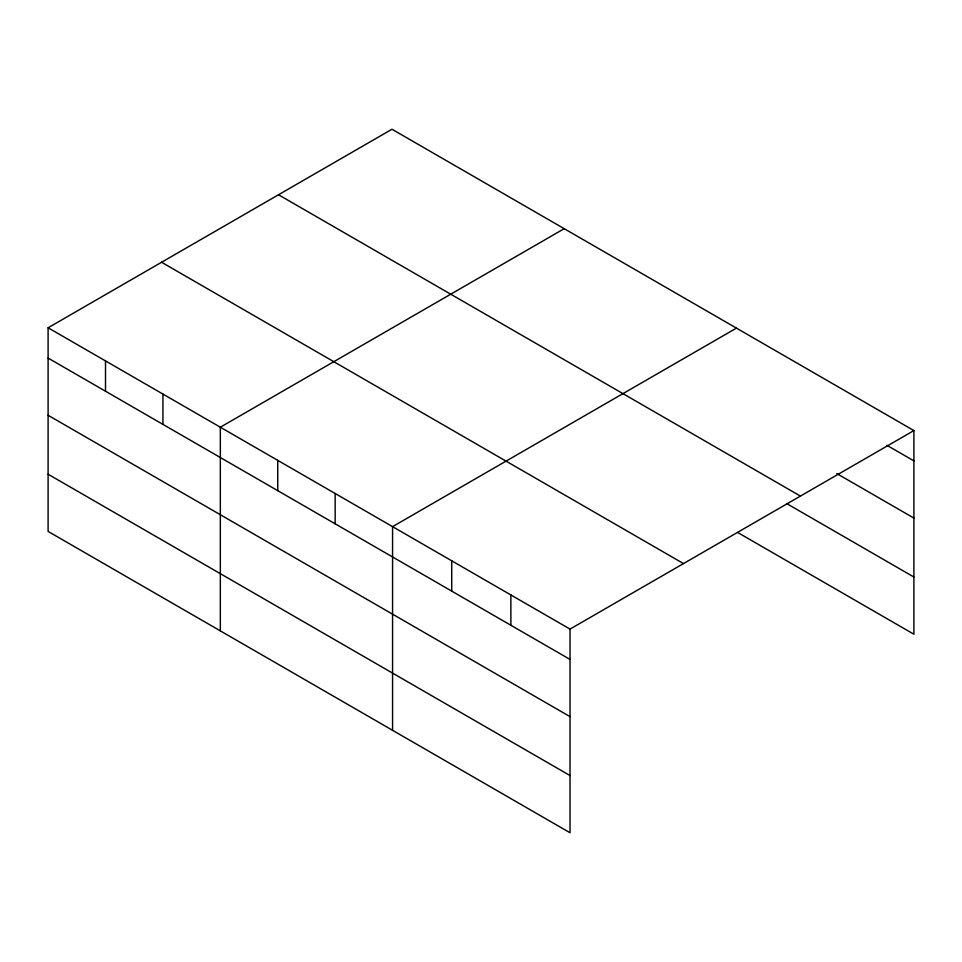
<?xml version="1.0" encoding="UTF-8"?>
<svg xmlns="http://www.w3.org/2000/svg" width="962" height="962" viewBox="0 0 962 962"><rect width="100%" height="100%" fill="white"/><g stroke="black" fill="none" stroke-linecap="round" stroke-linejoin="round"><path stroke-width="1.44" d="M570.021 716.618L570.021 629.1L48.1 327.777L48.1 531.433L570.021 832.755L570.021 716.618L48.1 415.283M48.1 327.777L391.979 129.245L913.9 430.567L913.9 634.223L737.734 532.515M564.213 228.679L220.334 427.212L220.334 630.868M736.447 328.114L392.568 526.647L392.568 730.314M570.021 629.1L913.9 430.567M886.892 445.286L913.9 460.882M836.748 473.544L913.9 518.085M278.499 194.757L800.42 496.091M786.591 503.523L913.9 577.02M161.58 262.253L683.501 563.588M48.1 358.08L570.021 659.415M48.1 474.23L570.021 775.552M510.87 594.949L510.87 625.264M451.719 560.798L451.719 591.113M335.161 493.506L335.161 523.821M277.741 460.365L277.741 490.668M162.927 394.071L162.927 424.374M105.507 360.918L105.507 391.233"/></g></svg>
